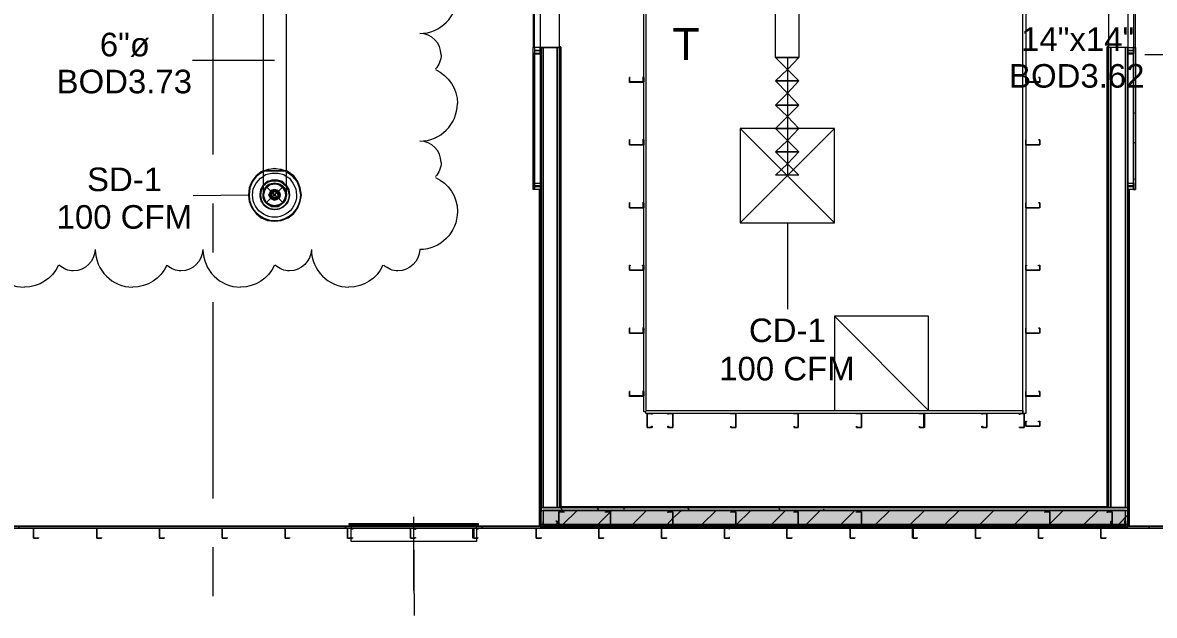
# Model space of a CAD drawing. Header units: metres. Extents: x 39 to 278, y -7 to 151.
# Drawn here: x 94.04 to 101.36, y 36 to 39.83 of the extents above; entities that cross this region are included whole.
import ezdxf

# ---------------------------------------------------------------- set-up
doc = ezdxf.new("R2010")
doc.units = ezdxf.units.M
doc.layers.add('HVAC - Ductos', color=5, linetype='Continuous', lineweight=50)
doc.layers.add('PDF_Geometry', color=7, linetype='Continuous', true_color=0xaaaaaa)
doc.layers.add('PDF_Solid Fills', color=7, linetype='Continuous', true_color=0xffffff)
doc.layers.add('PDF_Text', color=7, linetype='Continuous')
doc.styles.add('PDF Helvetica', font='')
doc.styles.get('PDF Helvetica').set_extended_font_data('Helvetica')

msp = doc.modelspace()

# ---------------------------------------------------------------- hatches: boundary and pattern name
at = {"layer": 'PDF_Solid Fills', "lineweight": 0, "transparency": 33554559}
for points in [[(101.1739, 36.675), (101.1739, 36.5834), (101.1876, 36.5834), (101.1876, 36.6934), (97.3926, 36.6934), (97.3926, 36.5834), (97.4064, 36.5834), (97.4064, 36.675)], [(101.1693, 36.5879), (101.1739, 36.675), (97.4064, 36.675), (97.4064, 36.5834)]]:
    msp.add_hatch(color=256, dxfattribs=at).paths.add_polyline_path(points)
h = msp.add_hatch(color=256, dxfattribs=at)
h.paths.add_polyline_path([(101.0776, 36.5788), (101.0822, 36.6017), (101.0776, 36.6017)])
h.paths.add_polyline_path([(101.1693, 36.5788), (101.1739, 36.6017), (101.1693, 36.6017)])

# ---------------------------------------------------------------- linework, layer by layer
at = {"layer": 'HVAC - Ductos', "lineweight": 0}
for points in [[(99.061, 40.4013), (99.061, 39.6038), (98.9097, 39.6038), (98.9097, 40.4013), (98.9143, 40.4013), (98.9188, 40.4013), (98.9326, 40.4013), (98.9464, 40.4013), (98.9647, 40.4013), (98.9876, 40.4013), (99.006, 40.4013), (99.0243, 40.4013), (99.038, 40.4013), (99.0518, 40.4013)], [(98.9097, 39.6038), (99.061, 39.6038), (98.9876, 39.5259), (99.061, 39.4526), (98.9097, 39.4526), (98.9876, 39.5259)], [(99.061, 39.6038), (99.0518, 39.6038), (99.038, 39.6038), (99.0243, 39.6038), (99.006, 39.6038), (98.9876, 39.6038), (98.9647, 39.6038), (98.9464, 39.6038), (98.9326, 39.6038), (98.9188, 39.6038), (98.9143, 39.6038), (98.9097, 39.6038), (98.9143, 39.6038), (98.9188, 39.6038), (98.9326, 39.6038), (98.9464, 39.6038), (98.9647, 39.6038), (98.9876, 39.6038), (99.006, 39.6038), (99.0243, 39.6038), (99.038, 39.6038), (99.0518, 39.6038)], [(98.9097, 39.4526), (99.061, 39.4526), (98.9876, 39.3746), (99.061, 39.2967), (98.9097, 39.2967), (98.9876, 39.3746)], [(98.9097, 39.2967), (99.061, 39.2967), (98.9876, 39.2234), (99.061, 39.1454), (98.9097, 39.1454), (98.9876, 39.2234)], [(99.2901, 39.1454), (98.6806, 39.1454), (98.6806, 38.5358), (99.2901, 38.5358)], [(98.9097, 39.1454), (99.061, 39.1454), (98.9876, 39.0676), (99.061, 38.9942), (98.9097, 38.9942), (98.9876, 39.0676)], [(98.9097, 38.9942), (99.061, 38.9942), (98.9876, 38.9163), (99.061, 38.8429), (98.9097, 38.8429), (98.9876, 38.9163)], [(95.5959, 38.7696), (95.5959, 38.7742), (95.5959, 38.7788), (95.6234, 38.8017), (95.6509, 38.8109), (95.6876, 38.8109), (95.7196, 38.8017), (95.7426, 38.7788), (95.7472, 38.7742), (95.7426, 38.7788), (95.7196, 38.8017), (95.6876, 38.8109), (95.6509, 38.8109), (95.6234, 38.8017), (95.5959, 38.7788), (95.5959, 38.7742), (95.6234, 38.7972), (95.5959, 38.7742)], [(95.7426, 38.7742), (95.7151, 38.7972), (95.6876, 38.8063), (95.6555, 38.8063), (95.6234, 38.7972), (95.6555, 38.8063), (95.6876, 38.8063), (95.7151, 38.7972), (95.7426, 38.7742), (95.7472, 38.7696)], [(95.5959, 38.7146), (95.5959, 38.7238), (95.5959, 38.7146), (95.5959, 38.6963), (95.6051, 38.678), (95.6142, 38.6642), (95.6326, 38.6504), (95.6509, 38.6413), (95.6692, 38.6413), (95.6876, 38.6413), (95.7059, 38.6504), (95.7242, 38.6642), (95.738, 38.678), (95.7426, 38.6963), (95.7472, 38.7146), (95.7472, 38.7238), (95.7472, 38.7146), (95.7426, 38.6963), (95.738, 38.678), (95.7242, 38.6642), (95.7059, 38.6504), (95.6876, 38.6413), (95.6692, 38.6413), (95.6509, 38.6413), (95.6326, 38.6504), (95.6142, 38.6642), (95.6051, 38.678), (95.5959, 38.6963)], [(95.6876, 38.6871), (95.7013, 38.7008), (95.7059, 38.7146), (95.7013, 38.6963), (95.6876, 38.6871), (95.6692, 38.6826), (95.6509, 38.6871), (95.6418, 38.6963), (95.6326, 38.7146), (95.6418, 38.733), (95.6509, 38.7467), (95.6692, 38.7513), (95.6876, 38.7467), (95.7013, 38.733), (95.7059, 38.7146), (95.7013, 38.733), (95.6876, 38.7467), (95.6692, 38.7513), (95.6509, 38.7467), (95.6418, 38.733), (95.6372, 38.7146), (95.6418, 38.7008), (95.6509, 38.6871), (95.6692, 38.6826)], [(95.6509, 38.7284), (95.6463, 38.7146), (95.6509, 38.733), (95.6601, 38.7421), (95.6784, 38.7421), (95.6922, 38.733), (95.6967, 38.7146), (95.6922, 38.7284), (95.6784, 38.7375), (95.6601, 38.7375)], [(95.6555, 38.7284), (95.6692, 38.7375), (95.683, 38.7284), (95.6922, 38.7146), (95.683, 38.7008), (95.6692, 38.6963), (95.6555, 38.7008), (95.6509, 38.7146)], [(95.7655, 38.7146), (95.7609, 38.7513), (95.7472, 38.7742), (95.7609, 38.7513)], [(95.6922, 38.7008), (95.6967, 38.7146), (95.6922, 38.7008), (95.6784, 38.6917), (95.6601, 38.6917), (95.6509, 38.7008), (95.6463, 38.7146), (95.6509, 38.7008), (95.6601, 38.6917), (95.6784, 38.6917)], [(95.6692, 38.7192), (95.6646, 38.7146), (95.6646, 38.7192), (95.6738, 38.7192), (95.6738, 38.7146), (95.6738, 38.7192)], [(95.6738, 38.71), (95.6738, 38.7146), (95.6738, 38.71), (95.6646, 38.71), (95.6646, 38.7146), (95.6692, 38.71)], [(99.8997, 37.9308), (99.2901, 37.9308), (99.2901, 37.3212), (99.8997, 37.3212)], [(96.9892, 36.5879), (96.1505, 36.5879), (96.1505, 36.5834), (96.1642, 36.5834), (96.1642, 36.5604), (96.9755, 36.5604), (96.9755, 36.5834), (96.9892, 36.5834)], [(96.9755, 36.5604), (96.9755, 36.4734), (96.1642, 36.4734), (96.1642, 36.5604)], [(96.2926, 36.5604), (96.1734, 36.5604)], [(96.5309, 36.5604), (96.375, 36.5604)], [(96.7692, 36.5604), (96.6134, 36.5604)], [(96.9709, 36.5604), (96.8518, 36.5604)]]:
    msp.add_lwpolyline(points, close=True, dxfattribs=at)
for points in [[(95.5959, 40.163), (95.5959, 38.8704), (95.5822, 38.8659), (95.55, 38.8384), (95.5226, 38.8017), (95.5043, 38.7604), (95.4997, 38.7146), (95.5043, 38.6734), (95.5226, 38.6321), (95.55, 38.5954), (95.5822, 38.5679), (95.6234, 38.5496), (95.6692, 38.545), (95.7151, 38.5496), (95.7563, 38.5679), (95.793, 38.5954), (95.8204, 38.6321), (95.8342, 38.6734), (95.8434, 38.7146), (95.8342, 38.7604), (95.8204, 38.8017), (95.793, 38.8384), (95.7563, 38.8659), (95.7472, 38.8704), (95.7472, 40.163)], [(98.9876, 39.6038), (98.9876, 39.4938), (98.9876, 39.3746), (98.9876, 39.26), (98.9876, 39.15), (98.9876, 39.0538), (98.9876, 38.9667), (98.9876, 38.898), (98.9876, 38.8567), (98.9876, 38.8429)], [(101.5406, 39.6222), (101.2976, 39.6222)], [(95.6692, 39.5854), (95.1376, 39.5854)], [(98.9876, 39.5259), (98.9876, 39.5259)], [(98.9876, 39.3746), (98.9876, 39.3746)], [(98.9876, 39.2234), (98.9876, 39.2234)], [(99.2901, 38.5358), (98.6806, 39.1454)], [(98.6806, 38.5358), (99.2901, 39.1454)], [(98.9876, 39.0676), (98.9876, 39.0676)], [(95.5959, 38.8704), (95.6234, 38.8796), (95.6692, 38.8888), (95.7151, 38.8796), (95.7472, 38.8704)], [(95.7472, 38.8659), (95.7151, 38.8796), (95.6692, 38.8842), (95.628, 38.8796), (95.5959, 38.8659)], [(95.7472, 38.7146), (95.7472, 38.7238), (95.7472, 38.7421), (95.7472, 38.7696), (95.7472, 38.8063), (95.7472, 38.8475), (95.7472, 38.8704), (95.7426, 38.8704), (95.738, 38.8704), (95.7242, 38.8704), (95.7059, 38.8704), (95.6876, 38.8704), (95.6692, 38.8704), (95.6509, 38.8704), (95.6326, 38.8704), (95.6142, 38.8704), (95.6051, 38.8704), (95.5959, 38.8704), (95.5959, 38.8246), (95.5959, 38.7834), (95.5959, 38.7513), (95.5959, 38.7284), (95.5959, 38.7192)], [(95.5959, 38.8704), (95.6051, 38.8704), (95.6142, 38.8704), (95.6326, 38.8704), (95.6509, 38.8704), (95.6692, 38.8704), (95.6876, 38.8704), (95.7059, 38.8704), (95.7242, 38.8704), (95.738, 38.8704), (95.7426, 38.8704), (95.7472, 38.8704)], [(98.9876, 38.9163), (98.9876, 38.9163)], [(95.5959, 38.8338), (95.6097, 38.8475), (95.6509, 38.8567), (95.6922, 38.8567), (95.7288, 38.8475), (95.7472, 38.8338)], [(95.7472, 38.7238), (95.7426, 38.7375), (95.738, 38.7559), (95.7242, 38.7696), (95.7059, 38.7834), (95.6876, 38.788), (95.6692, 38.7926), (95.6509, 38.788), (95.6326, 38.7834), (95.6142, 38.7696), (95.6051, 38.7559), (95.5959, 38.7375), (95.5959, 38.7238)], [(95.6967, 38.788), (95.7013, 38.7834), (95.7196, 38.7696), (95.7334, 38.7513), (95.7426, 38.733), (95.7426, 38.7146), (95.7426, 38.6963), (95.7334, 38.678), (95.7196, 38.6642), (95.7059, 38.6504), (95.6876, 38.6458), (95.6692, 38.6413), (95.6509, 38.6458), (95.6326, 38.6504), (95.6188, 38.6642), (95.6051, 38.678), (95.6005, 38.6963), (95.5959, 38.7146), (95.6005, 38.733), (95.6051, 38.7513), (95.6188, 38.7696), (95.6326, 38.7788), (95.6509, 38.788), (95.6692, 38.788), (95.6876, 38.788), (95.7059, 38.7788), (95.7196, 38.7696), (95.738, 38.7467), (95.7426, 38.7421)], [(95.6005, 38.6917), (95.5959, 38.7146), (95.6005, 38.7421), (95.6005, 38.7467)], [(95.738, 38.6917), (95.7426, 38.7146), (95.738, 38.7421), (95.7426, 38.7146), (95.7334, 38.6871), (95.7196, 38.6642), (95.6967, 38.6504), (95.6692, 38.6458), (95.6418, 38.6504), (95.6188, 38.6642), (95.6051, 38.6871), (95.6005, 38.7146), (95.6051, 38.7421), (95.6188, 38.765), (95.6418, 38.7834), (95.6692, 38.788), (95.6967, 38.7834), (95.7196, 38.765), (95.7334, 38.7421)], [(95.6005, 38.7467), (95.6005, 38.7467)], [(95.6051, 38.7467), (95.6188, 38.7696), (95.6372, 38.7834), (95.6418, 38.788)], [(95.6418, 38.788), (95.6418, 38.788)], [(95.6463, 38.7834), (95.6692, 38.788), (95.6967, 38.7834)], [(95.6967, 38.788), (95.6967, 38.788)], [(95.738, 38.7467), (95.738, 38.7467)], [(95.4997, 38.7146), (95.1422, 38.71)], [(95.5959, 38.7192), (95.5959, 38.7146)], [(95.6005, 38.6826), (95.6005, 38.6871), (95.6005, 38.6917)], [(95.6372, 38.6504), (95.6188, 38.6642), (95.6051, 38.6871)], [(95.738, 38.6871), (95.7196, 38.6642), (95.7013, 38.6504)], [(95.7426, 38.6917), (95.738, 38.6871), (95.738, 38.6826)], [(95.6418, 38.6458), (95.6372, 38.6458)], [(95.6967, 38.6458), (95.6692, 38.6413), (95.6463, 38.6458)], [(95.7013, 38.6458), (95.6967, 38.6458)], [(98.9876, 38.5358), (98.9876, 37.9767)], [(99.8997, 37.3212), (99.2901, 37.9308)], [(96.5676, 36.6338), (96.5676, 36.3954), (96.5676, 36.1571)], [(96.1505, 36.5834), (96.9892, 36.5834)], [(96.9664, 36.5879), (96.1734, 36.5879)], [(96.5676, 36.5604), (96.5722, 35.9966)], [(96.9709, 36.5604), (96.9709, 36.5604)]]:
    msp.add_lwpolyline(points, dxfattribs=at)
for points in [[(96.7464, 39.6222, 0.412513), (96.6088, 39.7596, 0.410418), (96.8518, 40.0026)], [(96.7464, 38.9254, 0.412595), (96.6088, 39.063, 0.410371), (96.8518, 39.3059)], [(95.5959, 38.8659), (95.5867, 38.8613), (95.55, 38.8338), (95.5272, 38.8017), (95.5088, 38.7604), (95.5043, 38.7146, 0.986572), (95.8388, 38.7146), (95.8296, 38.7604), (95.8159, 38.8017), (95.7884, 38.8338), (95.7518, 38.8613), (95.7472, 38.8659)], [(95.7472, 38.8338), (95.7655, 38.8246), (95.7884, 38.7926), (95.8068, 38.7559), (95.8113, 38.7146, -1.008582), (95.5272, 38.7146), (95.5318, 38.7559), (95.55, 38.7926), (95.5776, 38.8246), (95.5959, 38.8338)]]:
    msp.add_lwpolyline(points, format="xyb", dxfattribs=at)
msp.add_lwpolyline([(95.5959, 38.7742), (95.5776, 38.7513), (95.573, 38.7146, 0.970234), (95.7655, 38.7146), (95.7563, 38.7467), (95.7472, 38.7696, -1.368432), (95.5776, 38.7146), (95.5822, 38.7467), (95.5959, 38.7696, 1.368432), (95.7655, 38.7146, -1.393354)], format="xyb", close=True, dxfattribs=at)
for centre, start, end in [((94.0529, 38.3633), 180.38432, 269.63161), ((94.7541, 38.3633), 180.37109, 269.6293), ((95.4508, 38.3633), 180.38207, 269.61832), ((96.1521, 38.3633), 180.38432, 269.63161)]:
    msp.add_arc(centre, 0.2445, start, end, dxfattribs=at)
for points in [[(96.7464, 39.6222), (96.7464, 39.59), (96.7326, 39.5534), (96.7097, 39.5304)], [(96.7097, 39.5259), (96.7968, 39.4846), (96.8518, 39.4021), (96.8518, 39.3059)], [(96.7464, 38.9254), (96.7464, 38.8934), (96.7326, 38.8567), (96.7097, 38.8338)], [(96.7097, 38.8292), (96.7968, 38.788), (96.8518, 38.7054), (96.8518, 38.6092)], [(96.8518, 38.6092), (96.8518, 38.4717), (96.7418, 38.3617), (96.6088, 38.3617)], [(94.5097, 38.3617), (94.5051, 38.2884), (94.4454, 38.2242), (94.3676, 38.2242)], [(95.2063, 38.3617), (95.2017, 38.2884), (95.1422, 38.2242), (95.0642, 38.2242)], [(95.9076, 38.3617), (95.903, 38.2884), (95.8434, 38.2242), (95.7655, 38.2242)], [(96.6088, 38.3617), (96.6043, 38.2884), (96.5446, 38.2242), (96.4668, 38.2242)], [(94.2713, 38.2608), (94.2301, 38.1738), (94.1476, 38.1188), (94.0513, 38.1188)], [(94.3676, 38.2242), (94.3355, 38.2242), (94.3034, 38.238), (94.2759, 38.2608)], [(94.9726, 38.2608), (94.9313, 38.1738), (94.8488, 38.1188), (94.7526, 38.1188)], [(95.0642, 38.2242), (95.0322, 38.2242), (95, 38.238), (94.9772, 38.2563)], [(95.6692, 38.2608), (95.628, 38.1738), (95.5454, 38.1188), (95.4492, 38.1188)], [(95.7655, 38.2242), (95.7334, 38.2242), (95.7013, 38.238), (95.6738, 38.2608)], [(96.3705, 38.2608), (96.3293, 38.1738), (96.2468, 38.1188), (96.1505, 38.1188)], [(96.4668, 38.2242), (96.4347, 38.2242), (96.4026, 38.238), (96.375, 38.2608)]]:
    msp.add_open_spline(points, degree=3, dxfattribs=at)
at = {"layer": 'PDF_Geometry', "lineweight": 0}
for points in [[(97.388, 45.0809), (97.388, 44.9572), (97.388, 39.6679), (97.5118, 39.6679), (97.5118, 40.9834), (101.0639, 40.9834), (101.0639, 39.6679), (101.0639, 36.6934), (101.0639, 39.6679), (101.0639, 36.6934)], [(101.1876, 45.0809), (101.1876, 44.9572), (101.1876, 39.6679), (101.1739, 39.6679), (101.1739, 36.6934), (101.1739, 39.6679), (101.0776, 39.6679), (101.0776, 36.6934), (101.0776, 39.6679), (101.0639, 39.6679), (101.0639, 36.6934), (101.0547, 36.698), (97.5209, 36.698), (97.5209, 39.6725), (97.5118, 39.6725), (97.5209, 39.6725), (97.5209, 36.698), (97.5164, 36.6934), (100.8485, 36.6934), (97.5164, 36.6934), (97.5164, 39.6679), (97.5164, 36.6934)], [(101.2243, 43.8939), (101.238, 43.8984), (101.238, 42.8443), (101.238, 41.7855), (101.2243, 41.7855), (101.2243, 40.7268), (101.238, 40.7268), (101.2243, 40.7268), (101.2243, 39.6679), (101.238, 39.6679), (101.238, 40.7268), (101.238, 41.7855), (101.2243, 41.7809)], [(97.3514, 38.7513), (97.3422, 38.7513), (97.3422, 39.6679), (97.3514, 39.6679), (97.3514, 38.7513), (97.3422, 38.7513), (97.3422, 39.6679), (97.3514, 39.6679), (97.3514, 40.7268), (97.3422, 40.7268), (97.3422, 39.6679)], [(95.2704, 40.2455), (95.2704, 38.9759)], [(97.3514, 38.7696), (97.3514, 39.6313), (97.388, 39.6313), (97.388, 39.6496), (97.388, 39.6679), (97.3514, 39.6679), (97.3514, 39.6496), (97.388, 39.6496), (97.3514, 39.6496), (97.3514, 39.6313), (97.3422, 39.6268)], [(97.388, 39.6268), (97.3514, 39.6268)], [(101.1876, 36.5742), (101.1876, 39.6679), (101.1876, 36.6934), (101.0639, 36.6934), (101.0547, 36.698), (97.5209, 36.698), (97.5164, 36.6934), (97.5164, 39.6679), (97.388, 39.6679), (97.388, 36.6934), (97.5164, 36.6934), (97.5164, 39.6679), (97.5118, 39.6679), (97.5118, 36.6934), (97.5118, 39.6679), (97.498, 39.6679), (97.4064, 39.6679), (97.4064, 36.6934), (97.4064, 39.6679), (97.3926, 39.6679), (97.388, 39.6679), (97.388, 36.5742)], [(101.0639, 39.6679), (101.0639, 39.6679)], [(101.0639, 39.6679), (101.0639, 36.6934), (101.0639, 39.6679)], [(101.0639, 39.6679), (101.0639, 39.6679)], [(101.1876, 39.6679), (101.1876, 39.6679)], [(101.2243, 39.6268), (101.1876, 39.6268)], [(101.2243, 38.7513), (101.2243, 39.6679), (101.238, 39.6679), (101.238, 38.7513), (101.2243, 38.7513), (101.238, 38.7513), (101.238, 39.6679), (101.2335, 39.6679), (101.2243, 39.6634)], [(101.2243, 38.7696), (101.2243, 39.6313)], [(97.9701, 39.4754), (97.9701, 39.4754)], [(98.048, 39.4754), (98.048, 39.4754)], [(100.5322, 39.4754), (100.5322, 39.4754)], [(100.6102, 39.4754), (100.6102, 39.4754)], [(101.238, 39.4754), (101.2243, 39.4709)], [(97.3514, 39.4526), (97.3422, 39.448)], [(97.9655, 39.448), (97.9655, 39.448)], [(98.0526, 39.448), (98.0526, 39.448)], [(100.5276, 39.448), (100.5276, 39.448)], [(101.238, 39.2463), (101.2243, 39.2417)], [(97.3514, 39.2096), (97.3422, 39.2004)], [(97.3514, 39.0263), (97.3422, 39.0263)], [(97.9655, 39.04), (97.9655, 39.04)], [(97.9655, 39.04), (97.9655, 39.04)], [(97.9701, 39.0722), (97.9701, 39.0722)], [(98.048, 39.0722), (98.048, 39.0722)], [(98.0526, 39.04), (98.0526, 39.04)], [(100.5276, 39.04), (100.5276, 39.04)], [(100.5276, 39.04), (100.5276, 39.04)], [(100.5322, 39.0722), (100.5322, 39.0722)], [(100.6102, 39.0722), (100.6102, 39.0722)], [(101.238, 39.0538), (101.2243, 39.0492)], [(101.238, 38.82), (101.2243, 38.8154)], [(97.3514, 38.7834), (97.3422, 38.7788)], [(97.388, 38.7742), (97.3514, 38.7742), (97.3514, 38.7926), (97.388, 38.7926)], [(101.1876, 38.7926), (101.2243, 38.7926), (101.2243, 38.7742), (101.1876, 38.7742)], [(95.2704, 38.6596), (95.2704, 38.3434)], [(97.9701, 38.6642), (97.9701, 38.6642)], [(98.048, 38.6642), (98.048, 38.6642)], [(100.5322, 38.6642), (100.5322, 38.6642)], [(100.6102, 38.6642), (100.6102, 38.6642)], [(97.9655, 38.2288), (97.9655, 38.2288)], [(97.9655, 38.2288), (97.9655, 38.2288)], [(98.0526, 38.2288), (98.0526, 38.2288)], [(100.5276, 38.2288), (100.5276, 38.2288)], [(100.5276, 38.2288), (100.5276, 38.2288)], [(95.2704, 38.0225), (95.2704, 36.753)], [(97.9701, 37.853), (97.9701, 37.853)], [(98.048, 37.853), (98.048, 37.853)], [(100.5322, 37.853), (100.5322, 37.853)], [(100.6102, 37.853), (100.6102, 37.853)], [(97.9655, 37.4175), (97.9655, 37.4175)], [(97.9701, 37.445), (97.9701, 37.445)], [(98.048, 37.445), (98.048, 37.445)], [(98.0526, 37.4175), (98.0526, 37.4175)], [(100.5276, 37.4175), (100.5276, 37.4175)], [(100.5322, 37.445), (100.5322, 37.445)], [(100.6102, 37.445), (100.6102, 37.445)], [(98.0801, 37.303), (98.0801, 37.303)], [(98.0801, 37.303), (98.0801, 37.303)], [(98.2451, 37.303), (98.2451, 37.303)], [(98.2451, 37.303), (98.2451, 37.303)], [(98.621, 37.2984), (98.621, 37.2984)], [(99.0288, 37.2984), (99.0288, 37.2984)], [(99.4322, 37.2984), (99.4322, 37.2984)], [(99.8402, 37.2984), (99.8402, 37.2984)], [(100.4864, 37.2938), (100.4864, 37.2938)], [(98.621, 37.2204), (98.621, 37.2204)], [(99.0288, 37.2204), (99.0288, 37.2204)], [(99.0564, 37.2112), (99.0564, 37.2112)], [(99.0564, 37.2112), (99.0564, 37.2112)], [(99.4322, 37.2204), (99.4322, 37.2204)], [(99.4643, 37.2112), (99.4643, 37.2112)], [(99.4643, 37.2112), (99.4643, 37.2112)], [(99.8402, 37.2204), (99.8402, 37.2204)], [(99.8676, 37.2112), (99.8676, 37.2112)], [(100.2756, 37.2112), (100.2756, 37.2112)], [(100.2756, 37.2112), (100.2756, 37.2112)], [(100.4864, 37.2158), (100.4864, 37.2158)], [(100.5276, 37.2204), (100.5276, 37.2204)], [(100.5276, 37.2204), (100.5276, 37.2204)], [(101.1876, 36.5834), (101.1876, 36.675), (101.1876, 36.6934), (97.3926, 36.6934), (97.3926, 36.675), (97.388, 36.675), (97.388, 36.5834), (97.3926, 36.5834)], [(101.1876, 36.6934), (97.388, 36.6934), (101.1876, 36.6934)], [(101.1876, 36.675), (101.1876, 36.5696), (97.3926, 36.5696), (97.388, 36.5696), (97.3926, 36.5696), (97.3926, 36.675)], [(101.1739, 36.5834), (101.1739, 36.675), (97.4064, 36.675), (97.4064, 36.5834), (97.498, 36.5834), (97.5072, 36.5834), (97.8418, 36.5834), (98.2451, 36.5834), (98.653, 36.5834), (99.0564, 36.5834), (99.4643, 36.5834), (100.6835, 36.5834), (101.0776, 36.5834), (100.6835, 36.5834), (99.4643, 36.5834), (99.0564, 36.5834), (98.653, 36.5834), (98.2451, 36.5834), (97.8418, 36.5834), (97.5072, 36.5834), (97.498, 36.5834), (97.4064, 36.5834), (97.388, 36.5834), (97.388, 36.675), (101.1876, 36.675), (101.1876, 36.5834), (101.1693, 36.5834), (101.0868, 36.5834), (101.0822, 36.5834), (101.0868, 36.5834), (101.1693, 36.5834)], [(97.8097, 36.6612), (97.8097, 36.6612)], [(98.2451, 36.6658), (98.2451, 36.6658)], [(98.2451, 36.6658), (98.2451, 36.6658)], [(98.621, 36.6612), (98.621, 36.6612)], [(99.0288, 36.6612), (99.0288, 36.6612)], [(99.0564, 36.6658), (99.0564, 36.6658)], [(99.0564, 36.6658), (99.0564, 36.6658)], [(99.4322, 36.6612), (99.4322, 36.6612)], [(99.4643, 36.6658), (99.4643, 36.6658)], [(99.4643, 36.6658), (99.4643, 36.6658)], [(100.6514, 36.6612), (100.6514, 36.6612)], [(101.0868, 36.6658), (101.0868, 36.6658)], [(101.0868, 36.6658), (101.0868, 36.6658)], [(101.0868, 36.6062), (101.0868, 36.6062)], [(101.1647, 36.6062), (101.1647, 36.6062)], [(101.1876, 36.6338), (101.1876, 36.6338)], [(96.1734, 36.5512), (96.1734, 36.5512)], [(96.9847, 36.5512), (96.9847, 36.5512)], [(101.0776, 36.5834), (100.6835, 36.5834), (99.4643, 36.5834), (99.0564, 36.5834), (98.653, 36.5834), (98.2451, 36.5834), (97.8418, 36.5834), (97.5072, 36.5834), (97.498, 36.5834), (97.4064, 36.5834), (97.388, 36.5834), (97.388, 36.5696), (101.1876, 36.5696), (101.1876, 36.5834), (101.1693, 36.5834), (101.0868, 36.5834), (101.0822, 36.5834)], [(97.388, 36.5696), (101.1876, 36.5696), (97.388, 36.5696)], [(97.8097, 36.5834), (97.8097, 36.5834)], [(98.621, 36.5834), (98.621, 36.5834)], [(98.8043, 36.5696), (98.8043, 36.5696)], [(98.8043, 36.5696), (98.8043, 36.5696)], [(99.0288, 36.5834), (99.0288, 36.5834)], [(99.4322, 36.5834), (99.4322, 36.5834)], [(99.8264, 36.5604), (99.8264, 36.5558), (99.8264, 36.5604), (99.7989, 36.5604)], [(99.8264, 36.5558), (99.8264, 36.5558)], [(100.2343, 36.5604), (100.2343, 36.5558), (100.2343, 36.5604), (100.2022, 36.5604)], [(100.2343, 36.5558), (100.2343, 36.5558)], [(100.6514, 36.5834), (100.6514, 36.5834)], [(101.1876, 36.5696), (101.1876, 36.5696)], [(96.1734, 36.5008), (96.1734, 36.5008)], [(96.5492, 36.4962), (96.5492, 36.4962)], [(96.5492, 36.4962), (96.5492, 36.4962)], [(96.9572, 36.4962), (96.9572, 36.4962)], [(96.9847, 36.5008), (96.9847, 36.5008)], [(99.7989, 36.4962), (99.7989, 36.4962)], [(99.8264, 36.5008), (99.8264, 36.5008)], [(100.2022, 36.4962), (100.2022, 36.4962)], [(100.2022, 36.4962), (100.2022, 36.4962)], [(100.2343, 36.5008), (100.2343, 36.5008)], [(95.2704, 36.4366), (95.2704, 36.1204)]]:
    msp.add_lwpolyline(points, dxfattribs=at)
for points in [[(98.071, 37.303), (98.071, 37.3121), (98.0572, 37.3121), (98.0572, 40.383), (98.071, 40.383), (100.5093, 40.383), (100.5276, 40.383), (100.5276, 37.303), (100.5093, 37.303)], [(98.071, 37.3212), (100.5093, 37.3212), (100.5093, 37.303), (100.5093, 40.383), (100.5093, 40.3692), (98.071, 40.3692)], [(97.3926, 36.6934), (97.3926, 39.6679)], [(97.498, 36.6934), (97.498, 39.6679)], [(101.0547, 39.6725), (101.0639, 39.6725), (101.0547, 39.6725), (101.0547, 36.698)], [(101.1876, 39.6679), (101.2243, 39.6679), (101.2243, 39.6496), (101.1876, 39.6496), (101.1876, 39.6679), (101.1876, 36.6934)], [(101.1876, 39.6496), (101.2243, 39.6496), (101.2243, 39.6313), (101.1876, 39.6313)], [(97.9655, 39.448), (98.0526, 39.448), (98.0526, 39.4754), (98.048, 39.4754), (98.0572, 39.4754), (98.0572, 39.448), (98.0526, 39.4434), (97.9655, 39.4434), (97.9655, 39.448), (97.9655, 39.4754)], [(97.9701, 39.4754), (97.9655, 39.4754)], [(100.6193, 39.448), (100.6193, 39.4434), (100.6147, 39.4434), (100.5276, 39.4434), (100.5276, 39.448), (100.5276, 39.4754), (100.5322, 39.4754), (100.5276, 39.4754), (100.5276, 39.448), (100.6147, 39.448), (100.6193, 39.448), (100.6193, 39.4754)], [(100.6102, 39.4754), (100.6193, 39.4754)], [(97.9655, 39.04), (98.0526, 39.04), (98.0526, 39.0722), (98.048, 39.0722), (98.0572, 39.0722), (98.0572, 39.04), (98.0526, 39.04), (97.9655, 39.04), (97.9655, 39.0722)], [(97.9701, 39.0722), (97.9655, 39.0722)], [(100.6193, 39.04), (100.6147, 39.04), (100.5276, 39.04), (100.5276, 39.0722), (100.5322, 39.0722), (100.5276, 39.0722), (100.5276, 39.04), (100.6147, 39.04), (100.6193, 39.04), (100.6193, 39.0722)], [(100.6102, 39.0722), (100.6193, 39.0722)], [(97.388, 38.7513), (97.3514, 38.7513), (97.3514, 38.7696), (97.388, 38.7696)], [(97.3834, 36.5742), (97.3834, 38.7513), (97.388, 38.7513), (97.388, 36.5742), (97.388, 38.7513), (97.3834, 38.7513)], [(101.2243, 38.7696), (101.2243, 38.7513), (101.1876, 38.7513), (101.1876, 38.7696)], [(101.1876, 38.7513), (101.1876, 36.5742), (101.1876, 38.7513), (101.1968, 38.7513), (101.1968, 36.5742), (101.1968, 38.7513)], [(97.9655, 38.6367), (97.9655, 38.6321), (98.0526, 38.6321), (98.0526, 38.6367), (98.0526, 38.6642), (98.048, 38.6642), (98.0572, 38.6642), (98.0572, 38.6367), (98.0572, 38.6321), (98.0526, 38.6321), (97.9655, 38.6321), (97.9655, 38.6367), (97.9655, 38.6642)], [(97.9701, 38.6642), (97.9655, 38.6642)], [(100.6193, 38.6367), (100.6193, 38.6321), (100.6147, 38.6321), (100.5276, 38.6321), (100.5276, 38.6367), (100.5276, 38.6642), (100.5322, 38.6642), (100.5276, 38.6642), (100.5276, 38.6367), (100.5276, 38.6321), (100.6147, 38.6321), (100.6147, 38.6367), (100.6193, 38.6367), (100.6193, 38.6642)], [(100.6102, 38.6642), (100.6193, 38.6642)], [(97.9701, 38.2608), (97.9701, 38.2563), (97.9655, 38.2563), (97.9655, 38.2288), (98.0526, 38.2288), (98.0526, 38.2563), (98.048, 38.2563), (98.048, 38.2608), (98.0572, 38.2608), (98.0572, 38.2288), (98.0526, 38.2288), (97.9655, 38.2288), (97.9655, 38.2608)], [(100.6193, 38.2288), (100.6147, 38.2288), (100.5276, 38.2288), (100.5276, 38.2608), (100.5322, 38.2608), (100.5322, 38.2563), (100.5276, 38.2563), (100.5276, 38.2288), (100.6147, 38.2288), (100.6193, 38.2288), (100.6193, 38.2563), (100.6102, 38.2563), (100.6102, 38.2608), (100.6193, 38.2608)], [(97.9655, 37.8254), (97.9655, 37.8208), (98.0526, 37.8208), (98.0526, 37.8254), (98.0526, 37.853), (98.048, 37.853), (98.0572, 37.853), (98.0572, 37.8254), (98.0572, 37.8208), (98.0526, 37.8208), (97.9655, 37.8208), (97.9655, 37.8254), (97.9655, 37.853)], [(97.9701, 37.853), (97.9655, 37.853)], [(100.6193, 37.8254), (100.6193, 37.8208), (100.6147, 37.8208), (100.5276, 37.8208), (100.5276, 37.8254), (100.5276, 37.853), (100.5322, 37.853), (100.5276, 37.853), (100.5276, 37.8254), (100.5276, 37.8208), (100.6147, 37.8208), (100.6193, 37.8254), (100.6193, 37.853)], [(100.6102, 37.853), (100.6193, 37.853)], [(97.9655, 37.4175), (98.0526, 37.4175), (98.0526, 37.445), (98.048, 37.445), (98.0572, 37.445), (98.0572, 37.4175), (98.0526, 37.413), (97.9655, 37.413), (97.9655, 37.4175), (97.9655, 37.445)], [(97.9701, 37.445), (97.9655, 37.445)], [(100.6193, 37.4175), (100.6193, 37.413), (100.6147, 37.413), (100.5276, 37.413), (100.5276, 37.4175), (100.5276, 37.445), (100.5322, 37.445), (100.5276, 37.445), (100.5276, 37.4175), (100.6147, 37.4175), (100.6193, 37.4175), (100.6193, 37.445)], [(100.6102, 37.445), (100.6193, 37.445)], [(98.1122, 37.2984), (98.1076, 37.2984), (98.1076, 37.303), (98.0801, 37.303), (98.0801, 37.2158), (98.0801, 37.2112), (98.1076, 37.2112), (98.1076, 37.2204), (98.1122, 37.2204), (98.1122, 37.2112), (98.0801, 37.2112), (98.0801, 37.2158), (98.0801, 37.303), (98.1122, 37.303)], [(98.2451, 37.303), (98.2451, 37.2158), (98.2451, 37.2112), (98.213, 37.2112), (98.213, 37.2204), (98.2176, 37.2204), (98.2176, 37.2112), (98.2451, 37.2112), (98.2451, 37.2158), (98.2451, 37.303), (98.2176, 37.303), (98.2176, 37.2984), (98.213, 37.2984), (98.213, 37.303)], [(98.621, 37.2984), (98.621, 37.303)], [(98.6484, 37.303), (98.653, 37.303), (98.653, 37.2158), (98.653, 37.2112), (98.6484, 37.2112), (98.621, 37.2112), (98.621, 37.2204), (98.621, 37.2112), (98.6484, 37.2112), (98.653, 37.2112), (98.653, 37.2158), (98.653, 37.303), (98.6484, 37.303), (98.621, 37.303)], [(99.0288, 37.2984), (99.0288, 37.303)], [(99.0564, 37.303), (99.0564, 37.2984), (99.0564, 37.2112), (99.0288, 37.2112), (99.0288, 37.2204), (99.0288, 37.2112), (99.0564, 37.2112), (99.0564, 37.2984), (99.0564, 37.303), (99.0288, 37.303)], [(99.4322, 37.2984), (99.4322, 37.303)], [(99.4643, 37.303), (99.4643, 37.2984), (99.4643, 37.2112), (99.4322, 37.2112), (99.4322, 37.2204), (99.4322, 37.2112), (99.4643, 37.2112), (99.4643, 37.2984), (99.4643, 37.303), (99.4322, 37.303)], [(99.8402, 37.2984), (99.8402, 37.303)], [(99.8676, 37.303), (99.8722, 37.303), (99.8722, 37.2984), (99.8722, 37.2112), (99.8676, 37.2112), (99.8402, 37.2112), (99.8402, 37.2204), (99.8402, 37.2112), (99.8676, 37.2112), (99.8676, 37.2984), (99.8676, 37.303), (99.8402, 37.303)], [(100.2756, 37.303), (100.2756, 37.2984), (100.2756, 37.2112), (100.2434, 37.2112), (100.2434, 37.2204), (100.248, 37.2204), (100.248, 37.2112), (100.2756, 37.2112), (100.2756, 37.2984), (100.2756, 37.303), (100.248, 37.303), (100.248, 37.2984), (100.2434, 37.2984), (100.2434, 37.303)], [(100.5139, 37.2112), (100.5184, 37.2112), (100.5184, 37.2984), (100.5184, 37.303), (100.5139, 37.303), (100.4864, 37.303), (100.4864, 37.2938), (100.4864, 37.303), (100.5139, 37.303), (100.5184, 37.303), (100.5184, 37.2984), (100.5184, 37.2112), (100.5139, 37.2112), (100.4864, 37.2112)], [(100.4864, 37.2158), (100.4864, 37.2112)], [(100.6193, 37.2204), (100.6147, 37.2204), (100.5276, 37.2204), (100.5276, 37.2525), (100.5322, 37.2525), (100.5322, 37.248), (100.5276, 37.248), (100.5276, 37.2204), (100.6147, 37.2204), (100.6193, 37.2204), (100.6193, 37.248), (100.6102, 37.248), (100.6102, 37.2525), (100.6193, 37.2525)], [(97.388, 36.5696), (101.1876, 36.5696), (101.1876, 36.6934), (97.388, 36.6934)], [(97.388, 36.6934), (97.388, 36.675), (101.1876, 36.675), (101.1876, 36.6934)], [(97.5209, 36.6934), (97.5301, 36.675)], [(97.7547, 36.6934), (97.7638, 36.6796)], [(97.9288, 36.6842), (97.9334, 36.6934)], [(98.3414, 36.6934), (98.3505, 36.675)], [(98.9326, 36.6888), (98.9372, 36.675)], [(99.2168, 36.675), (99.2214, 36.6842)], [(99.3406, 36.6934), (99.3451, 36.6934)], [(100.0372, 36.675), (100.0418, 36.6796)], [(97.4064, 36.6062), (97.4064, 36.5788), (97.4064, 36.5742), (97.498, 36.5742), (97.498, 36.5788), (97.498, 36.6062), (97.4888, 36.6062), (97.498, 36.6062), (97.498, 36.5788), (97.498, 36.5742), (97.4064, 36.5742), (97.4064, 36.5788), (97.4064, 36.6062), (97.4109, 36.6062)], [(97.5392, 36.6658), (97.5072, 36.6658), (97.5072, 36.5788), (97.5072, 36.5742), (97.5392, 36.5742), (97.5392, 36.5834), (97.5392, 36.5742), (97.5072, 36.5742), (97.5072, 36.5788), (97.5072, 36.6658), (97.5392, 36.6658), (97.5392, 36.6612)], [(97.8097, 36.6612), (97.8097, 36.6658)], [(97.8372, 36.6658), (97.8418, 36.6658), (97.8418, 36.5788), (97.8418, 36.5742), (97.8372, 36.5742), (97.8097, 36.5742), (97.8097, 36.5834), (97.8097, 36.5742), (97.8372, 36.5742), (97.8418, 36.5788), (97.8418, 36.6658), (97.8372, 36.6658), (97.8097, 36.6658)], [(98.2451, 36.6658), (98.2451, 36.5788), (98.2451, 36.5742), (98.213, 36.5742), (98.213, 36.5834), (98.2176, 36.5834), (98.2176, 36.5742), (98.2451, 36.5742), (98.2451, 36.5788), (98.2451, 36.6658), (98.2176, 36.6658), (98.2176, 36.6612), (98.213, 36.6612), (98.213, 36.6658)], [(98.621, 36.6612), (98.621, 36.6658)], [(98.6484, 36.6658), (98.653, 36.6658), (98.653, 36.5788), (98.653, 36.5742), (98.6484, 36.5742), (98.621, 36.5742), (98.621, 36.5834), (98.621, 36.5742), (98.6484, 36.5742), (98.653, 36.5742), (98.653, 36.5788), (98.653, 36.6658), (98.6484, 36.6658), (98.621, 36.6658)], [(99.0288, 36.6612), (99.0288, 36.6658)], [(99.0564, 36.6658), (99.0564, 36.5788), (99.0564, 36.5742), (99.0288, 36.5742), (99.0288, 36.5834), (99.0288, 36.5742), (99.0564, 36.5742), (99.0564, 36.5788), (99.0564, 36.6658), (99.0288, 36.6658)], [(99.4322, 36.6612), (99.4322, 36.6658)], [(99.4643, 36.6658), (99.4643, 36.5788), (99.4643, 36.5742), (99.4322, 36.5742), (99.4322, 36.5834), (99.4322, 36.5742), (99.4643, 36.5742), (99.4643, 36.5788), (99.4643, 36.6658), (99.4322, 36.6658)], [(100.6514, 36.6612), (100.6514, 36.6658)], [(100.6789, 36.6658), (100.6835, 36.6658), (100.6835, 36.5788), (100.6835, 36.5742), (100.6789, 36.5742), (100.6514, 36.5742), (100.6514, 36.5834), (100.6514, 36.5742), (100.6789, 36.5742), (100.6835, 36.5742), (100.6835, 36.5788), (100.6835, 36.6658), (100.6789, 36.6658), (100.6514, 36.6658)], [(101.0868, 36.6658), (101.0868, 36.5788), (101.0868, 36.5742), (101.0547, 36.5742), (101.0547, 36.5834), (101.0593, 36.5834), (101.0593, 36.5742), (101.0868, 36.5742), (101.0868, 36.5788), (101.0868, 36.6658), (101.0593, 36.6658), (101.0593, 36.6612), (101.0547, 36.6612), (101.0547, 36.6658)], [(101.1739, 36.5788), (101.1693, 36.5742), (101.0822, 36.5742), (101.0776, 36.5788), (101.0776, 36.6062), (101.0868, 36.6062), (101.0822, 36.6062), (101.0822, 36.5788), (101.0822, 36.5742), (101.1693, 36.5742), (101.1693, 36.5788), (101.1693, 36.6062), (101.1647, 36.6062), (101.1739, 36.6062)], [(93.1255, 36.5742), (91.0125, 36.5742), (90.1233, 36.5742), (90.1233, 36.5604), (91.0125, 36.5604), (90.1233, 36.5604), (90.1233, 36.5742), (91.0125, 36.5742), (91.0125, 36.5604), (91.0125, 36.5742), (93.1255, 36.5742), (94.0146, 36.5742), (96.1276, 36.5742), (94.0146, 36.5742), (93.1255, 36.5742), (93.1255, 36.5604), (94.0146, 36.5604), (93.1255, 36.5604)], [(96.1276, 36.5742), (96.1276, 36.5604), (95.7655, 36.5604), (96.1276, 36.5604), (96.1276, 36.5742), (94.0146, 36.5742), (94.0146, 36.5604), (94.1155, 36.5604), (94.0146, 36.5604), (94.0146, 36.5742)], [(94.143, 36.5604), (94.1155, 36.5604), (94.1109, 36.5604), (94.1109, 36.5558), (94.1109, 36.4962), (94.1155, 36.4962), (94.143, 36.4962), (94.143, 36.5008), (94.143, 36.4962), (94.1155, 36.4962), (94.1109, 36.4962), (94.1109, 36.5558), (94.1155, 36.5604), (94.143, 36.5604), (94.143, 36.5558)], [(94.5188, 36.5604), (94.143, 36.5604)], [(94.5509, 36.5604), (94.5188, 36.5604), (94.5188, 36.5558), (94.5188, 36.4962), (94.5509, 36.4962), (94.5509, 36.5008), (94.5509, 36.4962), (94.5188, 36.4962), (94.5188, 36.5558), (94.5188, 36.5604), (94.5509, 36.5604), (94.5509, 36.5558)], [(94.9267, 36.5604), (94.5509, 36.5604)], [(94.9543, 36.5604), (94.9267, 36.5604), (94.9222, 36.5558), (94.9222, 36.4962), (94.9267, 36.4962), (94.9543, 36.4962), (94.9543, 36.5008), (94.9543, 36.4962), (94.9267, 36.4962), (94.9267, 36.5558), (94.9267, 36.5604), (94.9543, 36.5604), (94.9543, 36.5558)], [(95.3301, 36.5604), (94.9543, 36.5604)], [(95.3622, 36.5604), (95.3301, 36.5604), (95.3301, 36.5558), (95.3301, 36.4962), (95.3622, 36.4962), (95.3622, 36.5008), (95.3622, 36.4962), (95.3301, 36.4962), (95.3301, 36.5558), (95.3301, 36.5604), (95.3622, 36.5604), (95.3622, 36.5558)], [(95.738, 36.5604), (95.3622, 36.5604)], [(95.7655, 36.5604), (95.738, 36.5604), (95.738, 36.5558), (95.738, 36.4962), (95.7655, 36.4962), (95.7655, 36.5008), (95.7655, 36.4962), (95.738, 36.4962), (95.738, 36.5558), (95.738, 36.5604), (95.7655, 36.5604), (95.7655, 36.5558)], [(101.3251, 36.5742), (97.0122, 36.5742), (96.1276, 36.5742), (96.1276, 36.5604), (96.1276, 36.5742), (97.0122, 36.5742), (101.3251, 36.5742), (101.756, 36.5742), (102.1272, 36.5742), (101.756, 36.5742), (101.3251, 36.5742), (101.3251, 36.5604), (101.756, 36.5604), (101.3251, 36.5604)], [(96.1276, 36.5604), (97.0122, 36.5604), (97.0122, 36.5742), (97.0122, 36.5604)], [(96.1459, 36.5604), (96.1413, 36.5604), (96.1413, 36.5558), (96.1413, 36.4962), (96.1459, 36.4962), (96.1734, 36.4962), (96.1734, 36.5008), (96.1734, 36.4962), (96.1459, 36.4962), (96.1413, 36.4962), (96.1413, 36.5558), (96.1413, 36.5604), (96.1459, 36.5604), (96.1734, 36.5604)], [(96.1734, 36.5512), (96.1734, 36.5604)], [(96.5813, 36.5512), (96.5768, 36.5512), (96.5768, 36.5604), (96.5492, 36.5604), (96.5492, 36.5558), (96.5492, 36.4962), (96.5768, 36.4962), (96.5768, 36.5008), (96.5813, 36.5008), (96.5813, 36.4962), (96.5492, 36.4962), (96.5492, 36.5558), (96.5492, 36.5604), (96.5813, 36.5604)], [(96.9572, 36.5604), (96.9572, 36.5558), (96.9572, 36.4962), (96.9847, 36.4962), (96.9847, 36.5008), (96.9847, 36.4962), (96.9572, 36.4962), (96.9526, 36.4962), (96.9526, 36.5558), (96.9526, 36.5604), (96.9572, 36.5604), (96.9847, 36.5604)], [(96.9847, 36.5512), (96.9847, 36.5604)], [(97.3605, 36.5604), (97.0122, 36.5604), (97.0122, 36.5742), (97.4064, 36.5742), (97.0122, 36.5742), (97.0122, 36.5604)], [(97.3926, 36.5604), (97.3605, 36.5604), (97.3605, 36.5558), (97.3605, 36.4962), (97.3926, 36.4962), (97.3926, 36.5008), (97.3926, 36.4962), (97.3605, 36.4962), (97.3605, 36.5558), (97.3605, 36.5604), (97.3926, 36.5604), (97.3926, 36.5558)], [(97.7684, 36.5604), (97.3926, 36.5604)], [(97.498, 36.5742), (97.5072, 36.5742)], [(97.5392, 36.5742), (97.8097, 36.5742)], [(97.7088, 36.5742), (97.7088, 36.5696)], [(97.7455, 36.5696), (97.7547, 36.5834)], [(97.796, 36.5604), (97.7684, 36.5604), (97.7638, 36.5558), (97.7638, 36.4962), (97.7684, 36.4962), (97.796, 36.4962), (97.796, 36.5008), (97.796, 36.4962), (97.7684, 36.4962), (97.7684, 36.5558), (97.7684, 36.5604), (97.796, 36.5604), (97.796, 36.5558)], [(98.1764, 36.5604), (97.796, 36.5604)], [(97.8372, 36.5742), (98.213, 36.5742)], [(97.9793, 36.5696), (97.9838, 36.5742)], [(98.2038, 36.5604), (98.1764, 36.5604), (98.1718, 36.5604), (98.1718, 36.5558), (98.1718, 36.4962), (98.1764, 36.4962), (98.2038, 36.4962), (98.2038, 36.5008), (98.2038, 36.4962), (98.1764, 36.4962), (98.1718, 36.4962), (98.1718, 36.5558), (98.1718, 36.5604), (98.1764, 36.5604), (98.2038, 36.5604), (98.2038, 36.5558)], [(98.5797, 36.5604), (98.2038, 36.5604)], [(98.2451, 36.5742), (98.621, 36.5742)], [(98.6118, 36.5604), (98.5797, 36.5604), (98.5797, 36.5558), (98.5797, 36.4962), (98.6118, 36.4962), (98.6118, 36.5008), (98.6072, 36.5008), (98.6072, 36.4962), (98.5797, 36.4962), (98.5797, 36.5558), (98.5797, 36.5604), (98.6072, 36.5604), (98.6072, 36.5558), (98.6118, 36.5558)], [(98.9876, 36.5604), (98.6072, 36.5604)], [(98.6484, 36.5742), (99.0288, 36.5742)], [(99.0151, 36.5604), (98.9876, 36.5604), (98.983, 36.5604), (98.983, 36.5558), (98.983, 36.4962), (98.9876, 36.4962), (99.0151, 36.4962), (99.0151, 36.5008), (99.0151, 36.4962), (98.9876, 36.4962), (98.983, 36.4962), (98.983, 36.5558), (98.9876, 36.5604), (99.0151, 36.5604), (99.0151, 36.5558)], [(99.391, 36.5604), (99.0151, 36.5604)], [(99.0564, 36.5742), (99.4322, 36.5742)], [(99.423, 36.5604), (99.391, 36.5604), (99.391, 36.5558), (99.391, 36.4962), (99.423, 36.4962), (99.423, 36.5008), (99.423, 36.4962), (99.391, 36.4962), (99.391, 36.5558), (99.391, 36.5604), (99.423, 36.5604), (99.423, 36.5558)], [(100.6102, 36.5604), (99.423, 36.5604)], [(99.4643, 36.5742), (100.6514, 36.5742)], [(99.5788, 36.5834), (99.588, 36.5696)], [(99.7438, 36.5742), (99.7484, 36.5834)], [(99.7989, 36.5558), (99.7989, 36.4962), (99.8264, 36.4962), (99.8264, 36.5008), (99.8264, 36.4962), (99.7989, 36.4962), (99.7943, 36.4962), (99.7943, 36.5558), (99.7943, 36.5604), (99.7989, 36.5604)], [(100.2022, 36.5558), (100.2022, 36.4962), (100.2343, 36.4962), (100.2343, 36.5008), (100.2343, 36.4962), (100.2022, 36.4962), (100.2022, 36.5558), (100.2022, 36.5604)], [(100.5643, 36.5742), (100.5735, 36.5834)], [(100.6376, 36.5604), (100.6102, 36.5604), (100.6102, 36.5558), (100.6102, 36.4962), (100.6376, 36.4962), (100.6376, 36.5008), (100.6376, 36.4962), (100.6102, 36.4962), (100.6102, 36.5558), (100.6102, 36.5604), (100.6376, 36.5604), (100.6376, 36.5558)], [(100.633, 36.5834), (100.6376, 36.5834)], [(101.018, 36.5604), (100.6376, 36.5604)], [(100.6789, 36.5742), (101.0593, 36.5742)], [(100.798, 36.5696), (100.8072, 36.5834)], [(100.986, 36.5834), (100.9952, 36.5696)], [(101.0455, 36.5604), (101.018, 36.5604), (101.0135, 36.5604), (101.0135, 36.5558), (101.0135, 36.4962), (101.018, 36.4962), (101.0455, 36.4962), (101.0455, 36.5008), (101.0455, 36.4962), (101.018, 36.4962), (101.0135, 36.4962), (101.0135, 36.5558), (101.0135, 36.5604), (101.018, 36.5604), (101.0455, 36.5604), (101.0455, 36.5558)], [(101.3251, 36.5742), (101.3251, 36.5604), (101.0455, 36.5604), (101.3251, 36.5604), (101.3251, 36.5742), (101.1693, 36.5742)], [(101.1922, 36.5742), (101.1968, 36.5742), (101.2106, 36.5742), (101.2197, 36.5742), (101.2335, 36.5742), (101.2518, 36.5742), (101.2656, 36.5742), (101.2793, 36.5742), (101.293, 36.5742), (101.3022, 36.5742), (101.3068, 36.5742), (101.3022, 36.5742), (101.293, 36.5742), (101.2793, 36.5742), (101.2656, 36.5742), (101.2518, 36.5742), (101.2335, 36.5742), (101.2197, 36.5742), (101.2106, 36.5742), (101.1968, 36.5742)], [(101.1922, 36.5604), (101.1968, 36.5604), (101.2106, 36.5604), (101.2197, 36.5604), (101.2335, 36.5604), (101.2518, 36.5604), (101.2656, 36.5604), (101.2793, 36.5604), (101.293, 36.5604), (101.3022, 36.5604), (101.3068, 36.5604), (101.3022, 36.5604), (101.293, 36.5604), (101.2793, 36.5604), (101.2656, 36.5604), (101.2518, 36.5604), (101.2335, 36.5604), (101.2197, 36.5604), (101.2106, 36.5604), (101.1968, 36.5604)]]:
    msp.add_lwpolyline(points, close=True, dxfattribs=at)
at = {"layer": 'PDF_Geometry', "color": 8, "lineweight": 0, "true_color": 0x808080}
msp.add_lwpolyline([(95.7334, 38.7604), (95.6922, 38.788), (95.6463, 38.788), (95.6097, 38.7604), (95.5959, 38.7146), (95.6097, 38.6734), (95.6463, 38.6413), (95.6922, 38.6413), (95.7334, 38.6734), (95.7472, 38.7146)], close=True, dxfattribs=at)
for points in [[(95.6142, 38.7696), (95.7242, 38.6642)], [(95.7242, 38.7696), (95.6142, 38.6642)]]:
    msp.add_lwpolyline(points, dxfattribs=at)
at = {"layer": 'PDF_Geometry', "color": 254, "lineweight": 0, "true_color": 0xd4d4d4}
for points in [[(97.388, 36.6658), (97.4018, 36.675)], [(101.1876, 36.6475), (101.128, 36.5834), (101.1739, 36.6292)]]:
    msp.add_lwpolyline(points, dxfattribs=at)
for points in [[(97.6264, 36.675), (97.5347, 36.5834)], [(97.8509, 36.675), (97.7592, 36.5834)], [(98.0755, 36.675), (97.9838, 36.5834)], [(98.3001, 36.675), (98.2451, 36.6246), (98.2084, 36.5834), (98.2451, 36.6246)], [(98.5247, 36.675), (98.433, 36.5834)], [(98.7493, 36.675), (98.6576, 36.5834)], [(98.9738, 36.675), (98.8822, 36.5834)], [(99.1984, 36.675), (99.1068, 36.5834)], [(99.423, 36.675), (99.3314, 36.5834)], [(99.6476, 36.675), (99.556, 36.5834)], [(99.8722, 36.675), (99.7806, 36.5834)], [(100.0968, 36.675), (100.0052, 36.5834)], [(100.3214, 36.675), (100.2297, 36.5834)], [(100.546, 36.675), (100.4543, 36.5834)], [(100.7705, 36.675), (100.6835, 36.5879), (100.6789, 36.5834), (100.6835, 36.5879)], [(100.9952, 36.675), (100.9035, 36.5834)]]:
    msp.add_lwpolyline(points, close=True, dxfattribs=at)
at = {"layer": 'PDF_Geometry', "color": 254, "lineweight": 0, "true_color": 0xd2d2d2}
for points in [[(97.8234, 36.6658), (97.8234, 36.6658)], [(99.4506, 36.6658), (99.4552, 36.6658)], [(98.236, 36.5742), (98.236, 36.5742)], [(98.2451, 36.5879), (98.2451, 36.5879)], [(94.1338, 36.4962), (94.1338, 36.4962)], [(95.7609, 36.4962), (95.7655, 36.4962)], [(95.7655, 36.5008), (95.7655, 36.5008)], [(97.773, 36.4962), (97.773, 36.4962)], [(98.1718, 36.5146), (98.1718, 36.5146)]]:
    msp.add_lwpolyline(points, dxfattribs=at)

# ---------------------------------------------------------------- texts
at = {"layer": 'PDF_Text', "lineweight": 0, "attachment_point": 4, "style": 'PDF Helvetica'}
for s, insert, char_height in [('6"ø', (94.539, 39.686), 0.15247), ('T', (98.2425, 39.6915), 0.2055), ('14"x14"', (100.4976, 39.7227), 0.15247), ('BOD3.73', (94.2594, 39.4477), 0.15247), ('BOD3.62', (100.4197, 39.4843), 0.15247), ('SD-1', (94.4565, 38.8151), 0.15247), ('100 CFM', (94.2594, 38.5722), 0.15247), ('CD-1', (98.7375, 37.8388), 0.15247), ('100 CFM', (98.545, 37.5913), 0.15247)]:
    msp.add_mtext(s, dxfattribs=dict(at, insert=insert, char_height=char_height))

doc.saveas('drawing.dxf')
